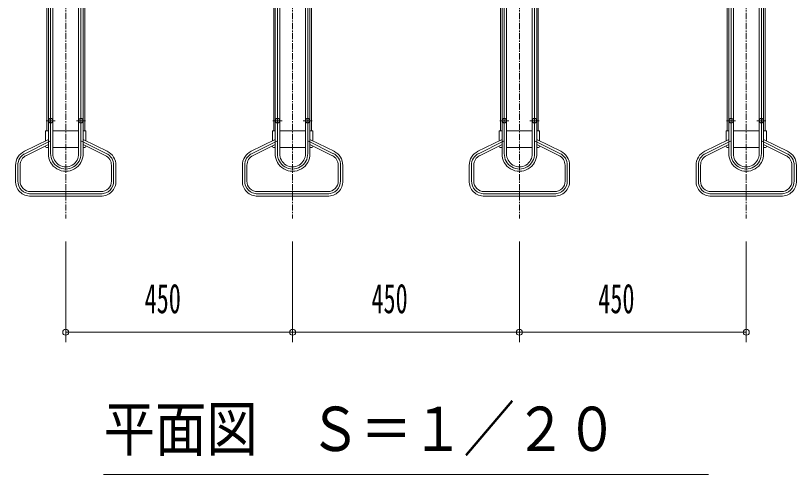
# Model space of a CAD drawing. Units: millimetres, scale not verified. Extents: x -5940 to 5940, y -4200 to 4200.
# Drawn here: x -3886 to -2337, y 315 to 1226 of the extents above; entities that cross this region are included whole.
import ezdxf
from ezdxf.enums import TextEntityAlignment as Align

# ---------------------------------------------------------------- set-up
doc = ezdxf.new("R2010")
doc.units = ezdxf.units.MM
doc.header["$LTSCALE"] = 10
doc.linetypes.add('USER3', pattern=[2, 1.25, -0.25, 0.25, -0.25])
doc.layers.add('0-3_CSLAYER3', color=7, linetype='Continuous', lineweight=18)
doc.layers.add('0-5_CSLAYER2', color=3, linetype='Continuous', lineweight=18)
doc.styles.add('ＭＳ ゴシック', font='')
doc.styles.get('ＭＳ ゴシック').set_extended_font_data('MS Gothic')

msp = doc.modelspace()

# ---------------------------------------------------------------- linework, layer by layer
at = {"layer": '0-3_CSLAYER3', "color": 3, "linetype": 'USER3'}
for p, q in [((-3786.21, 2771.27), (-3786.21, 823.28)), ((-3336.21, 2771.27), (-3336.21, 823.28)), ((-2886.21, 2771.27), (-2886.21, 823.28)), ((-2436.2, 2771.27), (-2436.2, 823.28))]:
    msp.add_line(p, q, dxfattribs=at)
at = {"layer": '0-3_CSLAYER3'}
for p, q in [((-3820.7, 2692.28), (-3820.7, 950.49)), ((-3811.71, 2692.28), (-3811.7, 950.49)), ((-3760.71, 2692.28), (-3760.71, 950.49)), ((-3751.71, 2692.28), (-3751.71, 950.49)), ((-3370.7, 2692.28), (-3370.7, 950.49)), ((-3361.71, 2692.28), (-3361.7, 950.49)), ((-3310.71, 2692.28), (-3310.71, 950.49)), ((-3301.71, 2692.28), (-3301.71, 950.49)), ((-2920.7, 2692.28), (-2920.7, 950.49)), ((-2911.71, 2692.28), (-2911.7, 950.49)), ((-2860.71, 2692.28), (-2860.71, 950.49)), ((-2851.71, 2692.28), (-2851.71, 950.49)), ((-2470.7, 2692.28), (-2470.7, 950.49)), ((-2461.71, 2692.28), (-2461.7, 950.49)), ((-2410.71, 2692.28), (-2410.71, 950.49)), ((-2401.71, 2692.28), (-2401.71, 950.49)), ((-3823.71, 2596.28), (-3823.71, 997.28)), ((-3373.71, 2596.28), (-3373.71, 997.28)), ((-3298.7, 2596.28), (-3298.7, 997.28)), ((-2923.71, 2596.28), (-2923.71, 997.28)), ((-2848.7, 2596.28), (-2848.7, 997.28)), ((-2473.71, 2596.28), (-2473.71, 997.28)), ((-3826.21, 977.42), (-3826.21, 997.28)), ((-3820.7, 997.28), (-3826.21, 997.28)), ((-3760.71, 997.28), (-3811.7, 997.28)), ((-3746.2, 997.28), (-3751.71, 997.28)), ((-3746.2, 977.42), (-3746.2, 997.28)), ((-3376.21, 977.42), (-3376.21, 997.28)), ((-3370.7, 997.28), (-3376.21, 997.28)), ((-3310.71, 997.28), (-3361.7, 997.28)), ((-3296.2, 997.28), (-3301.71, 997.28)), ((-3296.2, 977.42), (-3296.2, 997.28)), ((-2920.7, 997.28), (-2926.21, 997.28)), ((-2926.21, 977.42), (-2926.21, 997.28)), ((-2860.71, 997.28), (-2911.7, 997.28)), ((-2476.21, 977.42), (-2476.21, 997.28)), ((-2470.7, 997.28), (-2476.21, 997.28)), ((-2410.71, 997.28), (-2461.7, 997.28)), ((-2396.2, 997.28), (-2401.71, 997.28)), ((-2396.2, 977.42), (-2396.2, 997.28)), ((-3820.7, 980.15), (-3869.68, 955.81)), ((-3751.71, 980.15), (-3702.73, 955.81)), ((-3370.7, 980.15), (-3419.68, 955.81)), ((-3301.71, 980.15), (-3252.73, 955.81)), ((-2920.7, 980.15), (-2969.68, 955.81)), ((-2851.71, 980.15), (-2802.73, 955.81)), ((-2470.7, 980.15), (-2519.68, 955.81)), ((-2401.71, 980.15), (-2352.73, 955.81)), ((-3820.7, 970.1), (-3865.67, 947.75)), ((-3826.21, 966.28), (-3826.21, 967.37)), ((-3820.7, 964.28), (-3824.2, 964.28)), ((-3760.71, 964.28), (-3811.7, 964.28)), ((-3751.71, 970.1), (-3706.74, 947.75)), ((-3748.21, 964.28), (-3751.71, 964.28)), ((-3746.2, 966.28), (-3746.2, 967.37)), ((-3370.7, 970.1), (-3415.67, 947.75)), ((-3376.21, 966.28), (-3376.21, 967.37)), ((-3370.7, 964.28), (-3374.2, 964.28)), ((-3310.71, 964.28), (-3361.7, 964.28)), ((-3301.71, 970.1), (-3256.74, 947.75)), ((-3298.21, 964.28), (-3301.71, 964.28)), ((-3296.2, 966.28), (-3296.2, 967.37)), ((-2920.7, 970.1), (-2965.67, 947.75)), ((-2926.21, 966.28), (-2926.21, 967.37)), ((-2920.7, 964.28), (-2924.2, 964.28)), ((-2860.71, 964.28), (-2911.7, 964.28)), ((-2851.71, 970.1), (-2806.74, 947.75)), ((-2848.21, 964.28), (-2851.71, 964.28)), ((-2846.2, 966.28), (-2846.2, 967.37)), ((-2470.7, 970.1), (-2515.67, 947.75)), ((-2476.21, 966.28), (-2476.21, 967.37)), ((-2470.7, 964.28), (-2474.2, 964.28)), ((-2410.71, 964.28), (-2461.7, 964.28)), ((-2401.71, 970.1), (-2356.74, 947.75)), ((-2398.21, 964.28), (-2401.71, 964.28)), ((-2396.2, 966.28), (-2396.2, 967.37)), ((-3885.71, 928.66), (-3885.71, 897.64)), ((-3876.71, 928.66), (-3876.71, 897.64)), ((-3695.71, 928.66), (-3695.71, 897.64)), ((-3686.7, 928.66), (-3686.7, 897.64)), ((-3435.71, 928.66), (-3435.71, 897.64)), ((-3426.71, 928.66), (-3426.71, 897.64)), ((-3245.71, 928.66), (-3245.71, 897.64)), ((-3236.7, 928.66), (-3236.7, 897.64)), ((-2985.71, 928.66), (-2985.71, 897.64)), ((-2976.71, 928.66), (-2976.71, 897.64)), ((-2795.71, 928.66), (-2795.71, 897.64)), ((-2786.7, 928.66), (-2786.7, 897.64)), ((-2535.71, 928.66), (-2535.71, 897.64)), ((-2526.7, 928.66), (-2526.7, 897.64)), ((-2345.7, 928.66), (-2345.7, 897.64)), ((-2336.7, 928.66), (-2336.7, 897.64)), ((-3858.21, 876.78), (-3714.2, 876.78)), ((-3858.21, 867.78), (-3714.2, 867.78)), ((-3408.21, 876.78), (-3264.2, 876.78)), ((-3408.21, 867.78), (-3264.2, 867.78)), ((-2958.21, 876.78), (-2814.2, 876.78)), ((-2958.21, 867.78), (-2814.2, 867.78)), ((-2508.21, 876.78), (-2364.2, 876.78)), ((-2508.21, 867.78), (-2364.2, 867.78))]:
    msp.add_line(p, q, dxfattribs=at)
at = {"layer": '0-3_CSLAYER3', "color": 3}
for p, q in [((-3816.2, 2692.28), (-3816.2, 950.49)), ((-3756.21, 2692.28), (-3756.21, 950.49)), ((-3366.2, 2692.28), (-3366.2, 950.49)), ((-3306.21, 2692.28), (-3306.21, 950.49)), ((-2916.2, 2692.28), (-2916.2, 950.49)), ((-2856.21, 2692.28), (-2856.21, 950.49)), ((-2466.2, 2692.28), (-2466.2, 950.49)), ((-2406.21, 2692.28), (-2406.21, 950.49)), ((-3807.21, 1017.27), (-3825.21, 1017.27)), ((-3747.21, 1017.27), (-3765.21, 1017.27)), ((-3357.2, 1017.27), (-3375.21, 1017.27)), ((-3297.21, 1017.27), (-3315.21, 1017.27)), ((-2907.2, 1017.27), (-2925.2, 1017.27)), ((-2847.21, 1017.27), (-2865.21, 1017.27)), ((-2457.2, 1017.27), (-2475.2, 1017.27)), ((-2397.21, 1017.27), (-2415.21, 1017.27)), ((-3816.2, 977.36), (-3867.68, 951.78)), ((-3756.21, 977.36), (-3704.74, 951.78)), ((-3366.2, 977.36), (-3417.68, 951.78)), ((-3306.21, 977.36), (-3254.74, 951.78)), ((-2916.2, 977.36), (-2967.67, 951.78)), ((-2856.21, 977.36), (-2804.74, 951.78)), ((-2466.2, 977.36), (-2517.67, 951.78)), ((-2406.21, 977.36), (-2354.74, 951.78)), ((-3881.21, 928.66), (-3881.21, 897.64)), ((-3691.21, 928.66), (-3691.21, 897.64)), ((-3431.21, 928.66), (-3431.21, 897.64)), ((-3241.21, 928.66), (-3241.21, 897.64)), ((-2981.21, 928.66), (-2981.21, 897.64)), ((-2791.21, 928.66), (-2791.21, 897.64)), ((-2531.21, 928.66), (-2531.21, 897.64)), ((-2341.21, 928.66), (-2341.21, 897.64)), ((-3858.21, 872.27), (-3714.2, 872.27)), ((-3408.21, 872.27), (-3264.2, 872.27)), ((-2958.21, 872.27), (-2814.2, 872.27)), ((-2508.21, 872.27), (-2364.2, 872.27)), ((-3786.21, 777.6), (-3786.21, 577.6)), ((-3336.21, 777.6), (-3336.21, 577.6)), ((-2886.21, 777.6), (-2886.21, 577.6)), ((-2436.2, 777.6), (-2436.2, 577.6)), ((-3786.21, 597.6), (-2436.2, 597.6))]:
    msp.add_line(p, q, dxfattribs=at)
at = {"layer": '0-3_CSLAYER3'}
for points in [[(-3751.71, 2596.28), (-3748.7, 2596.28), (-3748.7, 997.28)], [(-2401.71, 2596.28), (-2398.7, 2596.28), (-2398.7, 997.28)], [(-2846.2, 977.42), (-2846.2, 997.28), (-2851.71, 997.28)]]:
    msp.add_lwpolyline(points, dxfattribs=at)
at = {"layer": '0-3_CSLAYER3', "color": 3}
for centre, radius in [((-3816.2, 1017.27), 4.5), ((-3756.21, 1017.27), 4.5), ((-3366.2, 1017.27), 4.5), ((-3306.21, 1017.27), 4.5), ((-2916.2, 1017.27), 4.5), ((-2856.21, 1017.27), 4.5), ((-2466.2, 1017.27), 4.5), ((-2406.21, 1017.27), 4.5), ((-3786.21, 597.6), 6), ((-3336.21, 597.6), 6), ((-2886.21, 597.6), 6), ((-2436.2, 597.6), 6)]:
    msp.add_circle(centre, radius, dxfattribs=at)
at = {"layer": '0-3_CSLAYER3'}
for centre, radius, start, end in [((-3824.2, 966.28), 2, 180, 270), ((-3748.21, 966.28), 2, 270, 0), ((-3374.2, 966.28), 2, 180, 270), ((-3298.21, 966.28), 2, 270, 0), ((-2924.2, 966.28), 2, 180, 270), ((-2848.21, 966.28), 2, 270, 0), ((-2474.2, 966.28), 2, 180, 270), ((-2398.21, 966.28), 2, 270, 0), ((-3855.69, 929.24), 30.02, 114.85748, 181.30572), ((-3855.69, 929.24), 21.02, 114.85748, 181.30572), ((-3786.21, 951.29), 34.51, 178.47601, 1.52399), ((-3786.21, 951.29), 25.51, 178.47601, 1.52399), ((-3716.72, 929.24), 21.02, 358.69425, 65.1425), ((-3716.72, 929.24), 30.02, 358.69425, 65.1425), ((-3405.69, 929.24), 30.02, 114.85748, 181.30572), ((-3405.69, 929.24), 21.02, 114.85748, 181.30572), ((-3336.21, 951.29), 34.51, 178.47601, 1.52399), ((-3336.21, 951.29), 25.51, 178.47601, 1.52399), ((-3266.72, 929.24), 21.02, 358.69425, 65.1425), ((-3266.72, 929.24), 30.02, 358.69425, 65.1425), ((-2955.69, 929.24), 30.02, 114.85748, 181.30572), ((-2955.69, 929.24), 21.02, 114.85748, 181.30572), ((-2886.21, 951.29), 34.51, 178.47601, 1.52399), ((-2886.21, 951.29), 25.51, 178.47601, 1.52399), ((-2816.72, 929.24), 21.02, 358.69425, 65.1425), ((-2816.72, 929.24), 30.02, 358.69425, 65.1425), ((-2505.69, 929.24), 30.02, 114.85748, 181.30572), ((-2505.69, 929.24), 21.02, 114.85748, 181.30572), ((-2436.2, 951.29), 34.51, 178.47601, 1.52399), ((-2436.2, 951.29), 25.51, 178.47601, 1.52399), ((-2366.72, 929.24), 21.02, 358.69425, 65.1425), ((-2366.72, 929.24), 30.02, 358.69425, 65.1425), ((-3856.9, 896.57), 28.83, 177.49678, 273.08291), ((-3856.9, 896.57), 19.83, 177.49678, 273.08291), ((-3715.51, 896.57), 28.83, 266.91708, 2.50322), ((-3715.51, 896.57), 19.83, 266.91708, 2.50322), ((-3406.9, 896.57), 28.83, 177.49678, 273.08291), ((-3406.9, 896.57), 19.83, 177.49678, 273.08291), ((-3265.51, 896.57), 28.83, 266.91708, 2.50322), ((-3265.51, 896.57), 19.83, 266.91708, 2.50322), ((-2956.9, 896.57), 28.83, 177.49678, 273.08291), ((-2956.9, 896.57), 19.83, 177.49678, 273.08291), ((-2815.51, 896.57), 28.83, 266.91708, 2.50322), ((-2815.51, 896.57), 19.83, 266.91708, 2.50322), ((-2506.9, 896.57), 28.83, 177.49678, 273.08291), ((-2506.9, 896.57), 19.83, 177.49678, 273.08291), ((-2365.51, 896.57), 28.83, 266.91708, 2.50322), ((-2365.51, 896.57), 19.83, 266.91708, 2.50322)]:
    msp.add_arc(centre, radius, start, end, dxfattribs=at)
at = {"layer": '0-3_CSLAYER3', "color": 3}
for centre, radius, start, end in [((-3855.69, 929.24), 25.52, 114.85748, 181.30572), ((-3786.21, 951.29), 30.01, 178.47601, 1.52399), ((-3716.72, 929.24), 25.52, 358.69425, 65.1425), ((-3405.69, 929.24), 25.52, 114.85748, 181.30572), ((-3336.21, 951.29), 30.01, 178.47601, 1.52399), ((-3266.72, 929.24), 25.52, 358.69425, 65.1425), ((-2955.69, 929.24), 25.52, 114.85748, 181.30572), ((-2886.21, 951.29), 30.01, 178.47601, 1.52399), ((-2816.72, 929.24), 25.52, 358.69425, 65.1425), ((-2505.69, 929.24), 25.52, 114.85748, 181.30572), ((-2436.2, 951.29), 30.01, 178.47601, 1.52399), ((-2366.72, 929.24), 25.52, 358.69425, 65.1425), ((-3856.9, 896.57), 24.33, 177.49678, 273.08291), ((-3715.51, 896.57), 24.33, 266.91708, 2.50322), ((-3406.9, 896.57), 24.33, 177.49678, 273.08291), ((-3265.51, 896.57), 24.33, 266.91708, 2.50322), ((-2956.9, 896.57), 24.33, 177.49678, 273.08291), ((-2815.51, 896.57), 24.33, 266.91708, 2.50322), ((-2506.9, 896.57), 24.33, 177.49678, 273.08291), ((-2365.51, 896.57), 24.33, 266.91708, 2.50322)]:
    msp.add_arc(centre, radius, start, end, dxfattribs=at)
at = {"layer": '0-5_CSLAYER2'}
msp.add_line((-3711.21, 315.49), (-2511.2, 315.49), dxfattribs=at)

# ---------------------------------------------------------------- texts
at = {"layer": '0-3_CSLAYER3', "style": 'ＭＳ ゴシック', "width": 0.6}
for p in [(-3629.71, 617.6), (-3179.71, 617.6), (-2729.71, 617.6)]:
    msp.add_text('450', height=58.65, dxfattribs=at).set_placement(p, align=Align.BOTTOM_LEFT)
at = {"layer": '0-5_CSLAYER2', "color": 7, "style": 'ＭＳ ゴシック', "width": 0.85}
msp.add_text('平面図\u3000Ｓ＝１／２０', height=87.98, dxfattribs=at).set_placement((-3711.21, 335.49), align=Align.BOTTOM_LEFT)

doc.saveas('drawing.dxf')
